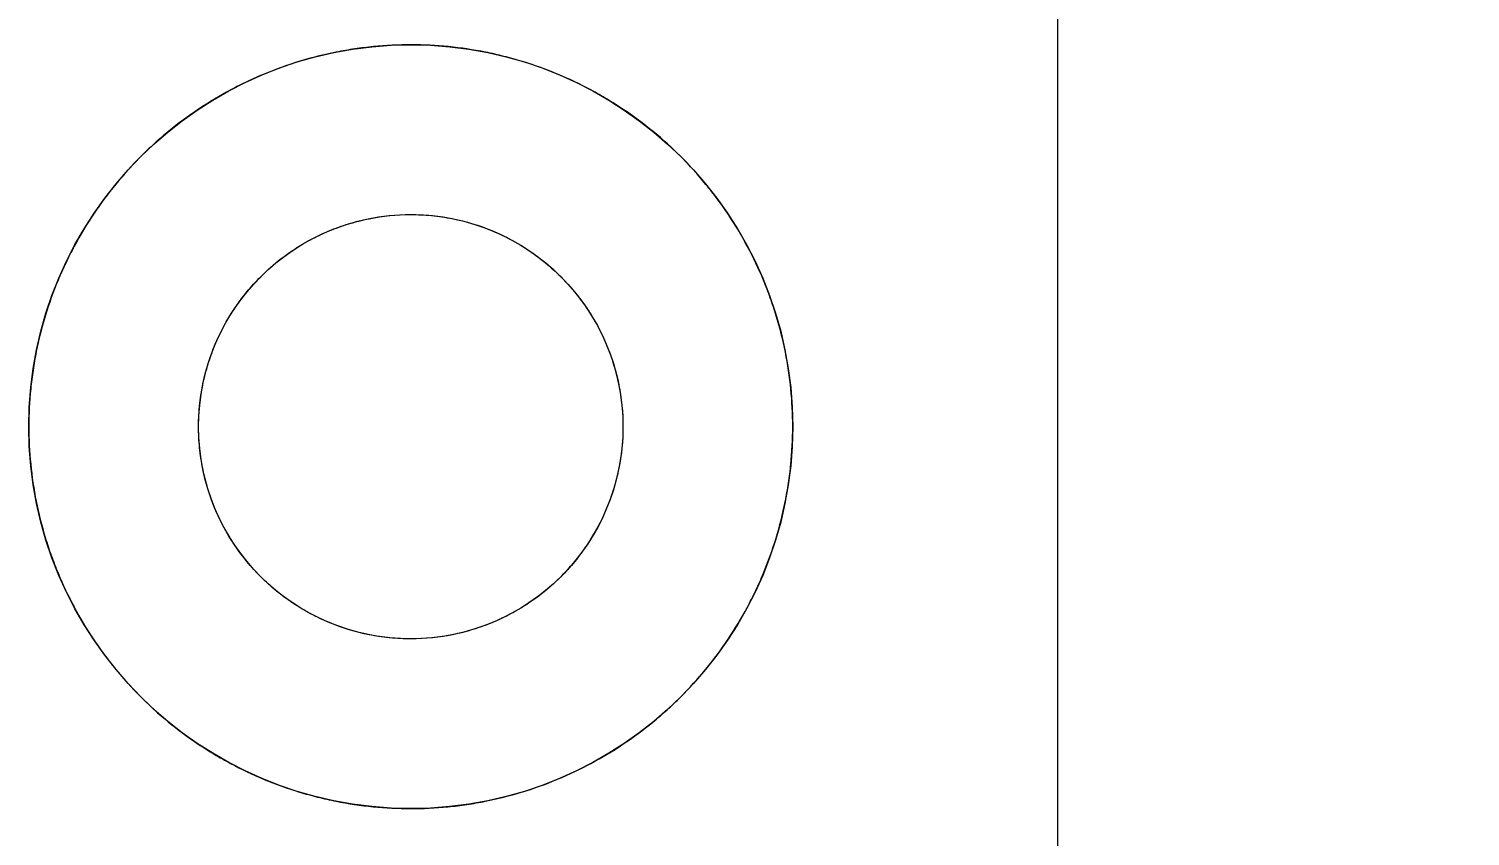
# Model space of a CAD drawing. Header units: millimetres. Extents: x 798 to 1043, y 528 to 597.
# Drawn here: x 806.47 to 813.26, y 533.93 to 537.73 of the extents above; entities that cross this region are included whole.
import ezdxf
from ezdxf.lldxf.tags import DXFTag

# ---------------------------------------------------------------- set-up
doc = ezdxf.new("R2010")
doc.units = ezdxf.units.MM
doc.layers.add('1', color=7, linetype='Continuous', true_color=0xffffff)
doc.styles.get("Standard").update_dxf_attribs({"font": 'txt', "bigfont": 'gbcbig.shx'})
tags = doc.linetypes.add('DASHED', pattern=[25.72, 12.86, -12.86]).pattern_tags.tags
tags[6:7] = [DXFTag(74, 4), DXFTag(75, 0), DXFTag(340, '0'), DXFTag(46, 0.0), DXFTag(50, 0.0), DXFTag(44, 0.0), DXFTag(45, 0.0)]
tags[4:5] = [DXFTag(74, 4), DXFTag(75, 0), DXFTag(340, '0'), DXFTag(46, 0.0), DXFTag(50, 0.0), DXFTag(44, 0.0), DXFTag(45, 0.0)]
doc.dimstyles.new('ISO-25', dxfattribs={"dimtxt": 2.5, "dimasz": 2.5, "dimexe": 1.25, "dimexo": 0.625, "dimtad": 1, "dimtxsty": 'Standard', "dimcen": 2.5, "dimadec": 0, "dimazin": 0, "dimtfac": 1, "dimtmove": 0, "dimatfit": 3, "dimfxl": 1, "dimarcsym": 0})

# ---------------------------------------------------------------- blocks, each defined once
blk = doc.blocks.new('*D10')
at = {"color": 0, "lineweight": -2, "transparency": 16777216}
for p, q in [((810.8796, 541.4586), (829.3071, 541.4586)), ((828.0571, 538.9586), (828.0571, 530.9586)), ((808.8968, 528.4586), (829.3071, 528.4586))]:
    blk.add_line(p, q, dxfattribs=at)
at = {"color": 0, "transparency": 16777216}
for points in [[(827.6405, 538.9586), (828.4738, 538.9586), (828.0571, 541.4586)], [(827.6405, 530.9586), (828.4738, 530.9586), (828.0571, 528.4586)]]:
    blk.add_solid(points, dxfattribs=at)
at = {"layer": 'Defpoints', "color": 0, "transparency": 16777216}
for p in [(810.2546, 541.4586), (808.2718, 528.4586), (828.0571, 528.4586)]:
    blk.add_point(p, dxfattribs=at)
at = {"color": 0, "transparency": 16777216, "insert": (826.1821, 534.9586), "char_height": 2.5, "attachment_point": 5, "rotation": 90}
blk.add_mtext('13', dxfattribs=at)

msp = doc.modelspace()

# ---------------------------------------------------------------- linework, layer by layer
at = {"layer": '1', "color": 2, "linetype": 'DASHED', "lineweight": 13, "ltscale": 0.06}
msp.add_line((811.3218, 532.2586), (811.3218, 539.9586), dxfattribs=at)
at = {"layer": '1', "color": 2, "linetype": 'DASHED', "lineweight": 13, "ltscale": 0.09}
msp.add_circle((808.2718, 535.8586), 1.8, dxfattribs=at)
at = {"layer": '1', "color": 2, "linetype": 'DASHED', "lineweight": 13, "ltscale": 0.05}
msp.add_circle((808.2718, 535.8586), 1, dxfattribs=at)
for points in [[(810.0718, 535.8586), (810.0718, 535.9778), (810.0601, 536.0949), (810.0257, 536.2677), (810.0114, 536.3248), (809.9856, 536.4097), (809.9763, 536.4379), (809.9563, 536.4938), (809.9456, 536.5214), (809.8891, 536.6575), (809.8338, 536.7608), (809.7522, 536.883), (809.7353, 536.907), (809.7001, 536.9545), (809.6818, 536.9779), (809.6255, 537.0465), (809.586, 537.09), (809.4618, 537.2142), (809.3714, 537.2886), (809.2485, 537.3709), (809.2234, 537.3868), (809.1727, 537.4172), (809.1471, 537.4317), (809.0693, 537.4734), (808.9634, 537.5235), (808.8529, 537.5632), (808.7683, 537.589), (808.7398, 537.5969), (808.6822, 537.6114), (808.6532, 537.618), (808.5079, 537.647), (808.3909, 537.6585), (808.2144, 537.6586), (808.1554, 537.6558), (808.0666, 537.6471), (808.0371, 537.6434), (807.9785, 537.6348), (807.9494, 537.6297), (807.805, 537.601), (807.6927, 537.5669), (807.5563, 537.5105), (807.5292, 537.4985), (807.4755, 537.4731), (807.4491, 537.4598), (807.3711, 537.4181), (807.2704, 537.3577), (807.1763, 537.288), (807.1082, 537.2322), (807.0859, 537.213), (807.0422, 537.1734), (807.0207, 537.153), (806.916, 537.0484), (806.8417, 536.9579), (806.7439, 536.8119), (806.7136, 536.7616), (806.6717, 536.6834), (806.6583, 536.6569), (806.6329, 536.6034), (806.6209, 536.5764), (806.5644, 536.4404), (806.5302, 536.3283), (806.5012, 536.1838), (806.4961, 536.1547), (806.4873, 536.096), (806.4836, 536.0664), (806.4748, 535.9776), (806.4718, 535.9182), (806.4718, 535.8586)], [(806.4718, 535.8586), (806.4718, 535.7394), (806.4836, 535.6222), (806.518, 535.4495), (806.5323, 535.3924), (806.558, 535.3075), (806.5674, 535.2792), (806.5874, 535.2233), (806.5981, 535.1957), (806.6546, 535.0596), (806.7099, 534.9563), (806.7915, 534.8342), (806.8084, 534.8101), (806.8436, 534.7627), (806.8619, 534.7392), (806.9182, 534.6707), (806.9577, 534.6272), (807.0819, 534.503), (807.1723, 534.4286), (807.2952, 534.3463), (807.3203, 534.3304), (807.371, 534.3), (807.3966, 534.2854), (807.4744, 534.2438), (807.5803, 534.1936), (807.6908, 534.1539), (807.7754, 534.1281), (807.8039, 534.1202), (807.8614, 534.1057), (807.8905, 534.0992), (808.0358, 534.0702), (808.1527, 534.0587), (808.3292, 534.0585), (808.3882, 534.0614), (808.477, 534.0701), (808.5066, 534.0737), (808.5652, 534.0824), (808.5943, 534.0874), (808.7387, 534.1162), (808.851, 534.1502), (808.9874, 534.2067), (809.0145, 534.2187), (809.0682, 534.2441), (809.0946, 534.2574), (809.1726, 534.2991), (809.2733, 534.3594), (809.3673, 534.4291), (809.4355, 534.485), (809.4577, 534.5041), (809.5015, 534.5437), (809.523, 534.5642), (809.6277, 534.6687), (809.702, 534.7593), (809.7998, 534.9052), (809.8301, 534.9556), (809.872, 535.0337), (809.8854, 535.0603), (809.9108, 535.1138), (809.9228, 535.1408), (809.9793, 535.2767), (810.0135, 535.3889), (810.0425, 535.5334), (810.0476, 535.5625), (810.0564, 535.6211), (810.06, 535.6507), (810.0689, 535.7396), (810.0718, 535.799), (810.0718, 535.8586)]]:
    msp.add_open_spline(points, degree=3, knots=[0, 0, 0, 0, 0.0625, 0.0625, 0.09375, 0.09375, 0.109375, 0.109375, 0.125, 0.125, 0.1875, 0.1875, 0.203125, 0.203125, 0.21875, 0.21875, 0.25, 0.25, 0.3125, 0.3125, 0.328125, 0.328125, 0.34375, 0.34375, 0.375, 0.40625, 0.40625, 0.421875, 0.421875, 0.4375, 0.4375, 0.5, 0.5, 0.53125, 0.53125, 0.546875, 0.546875, 0.5625, 0.5625, 0.625, 0.625, 0.640625, 0.640625, 0.65625, 0.65625, 0.6875, 0.71875, 0.71875, 0.734375, 0.734375, 0.75, 0.75, 0.8125, 0.8125, 0.84375, 0.84375, 0.859375, 0.859375, 0.875, 0.875, 0.9375, 0.9375, 0.953125, 0.953125, 0.96875, 0.96875, 1, 1, 1, 1], dxfattribs=at)
at = {"layer": '1', "color": 2, "linetype": 'DASHED', "lineweight": 13, "ltscale": 0.04}
for points in [[(807.2718, 535.8586), (807.2718, 535.9251), (807.2784, 535.9905), (807.2977, 536.0868), (807.3057, 536.1186), (807.3201, 536.1658), (807.3253, 536.1816), (807.3364, 536.2126), (807.3424, 536.2279), (807.3738, 536.3034), (807.4045, 536.3606), (807.4499, 536.4283), (807.4593, 536.4417), (807.4788, 536.468), (807.4889, 536.4809), (807.52, 536.5187), (807.5418, 536.5427), (807.6104, 536.6114), (807.6604, 536.6526), (807.7423, 536.7075), (807.7703, 536.7243), (807.8277, 536.7551), (807.8864, 536.783), (807.9478, 536.8052), (808.0106, 536.8244), (808.0429, 536.8326), (808.1399, 536.852), (808.2051, 536.8585), (808.2872, 536.8586), (808.3037, 536.8582), (808.3367, 536.8566), (808.3533, 536.8554), (808.4028, 536.8505), (808.4354, 536.8456), (808.5319, 536.8264), (808.5945, 536.8074), (808.6706, 536.7758), (808.6857, 536.7691), (808.7153, 536.755), (808.7591, 536.7329), (808.8288, 536.691), (808.8809, 536.6523), (808.9313, 536.611), (808.9557, 536.5889), (809.0248, 536.5198), (809.0659, 536.4699), (809.1112, 536.4024), (809.1199, 536.3887), (809.1368, 536.3607), (809.1449, 536.3464), (809.1683, 536.303), (809.1823, 536.2735), (809.2199, 536.1832), (809.2391, 536.1209), (809.2586, 536.0239), (809.2636, 535.991), (809.2702, 535.925), (809.2718, 535.8919), (809.2718, 535.8586)], [(809.2718, 535.8586), (809.2718, 535.792), (809.2653, 535.7267), (809.246, 535.6304), (809.238, 535.5986), (809.2236, 535.5513), (809.2184, 535.5356), (809.2072, 535.5046), (809.2013, 535.4893), (809.1698, 535.4138), (809.1391, 535.3565), (809.0938, 535.2888), (809.0844, 535.2755), (809.0649, 535.2492), (809.0548, 535.2363), (809.0237, 535.1985), (809.0019, 535.1744), (808.9333, 535.1058), (808.8832, 535.0645), (808.8014, 535.0097), (808.7734, 534.9928), (808.716, 534.962), (808.6573, 534.9341), (808.5959, 534.912), (808.5331, 534.8927), (808.5008, 534.8846), (808.4038, 534.8651), (808.3386, 534.8586), (808.2565, 534.8586), (808.24, 534.8589), (808.207, 534.8605), (808.1904, 534.8618), (808.1408, 534.8666), (808.1082, 534.8715), (808.0117, 534.8908), (807.9492, 534.9098), (807.8731, 534.9414), (807.858, 534.9481), (807.8283, 534.9622), (807.7845, 534.9843), (807.7149, 535.0261), (807.6627, 535.0648), (807.6123, 535.1062), (807.5879, 535.1283), (807.5189, 535.1973), (807.4778, 535.2473), (807.4325, 535.3147), (807.4238, 535.3285), (807.4069, 535.3564), (807.3988, 535.3707), (807.3754, 535.4142), (807.3614, 535.4437), (807.3238, 535.5339), (807.3046, 535.5963), (807.2851, 535.6932), (807.2801, 535.7262), (807.2735, 535.7922), (807.2718, 535.8253), (807.2718, 535.8586)]]:
    msp.add_open_spline(points, degree=3, knots=[0, 0, 0, 0, 0.0625, 0.0625, 0.09375, 0.09375, 0.109375, 0.109375, 0.125, 0.125, 0.1875, 0.1875, 0.203125, 0.203125, 0.21875, 0.21875, 0.25, 0.25, 0.3125, 0.3125, 0.34375, 0.34375, 0.375, 0.40625, 0.40625, 0.4375, 0.4375, 0.5, 0.5, 0.515625, 0.515625, 0.53125, 0.53125, 0.5625, 0.5625, 0.625, 0.625, 0.640625, 0.640625, 0.65625, 0.6875, 0.71875, 0.71875, 0.75, 0.75, 0.8125, 0.8125, 0.828125, 0.828125, 0.84375, 0.84375, 0.875, 0.875, 0.9375, 0.9375, 0.96875, 0.96875, 1, 1, 1, 1], dxfattribs=at)

# ---------------------------------------------------------------- dimensions: what is measured, and where the dimension line sits
dim = msp.add_linear_dim(base=(828.0571, 528.4586), p1=(810.2546, 541.4586), p2=(808.2718, 528.4586), angle=90, dimstyle='ISO-25')
dim.commit()
dim.dimension.update_dxf_attribs({"geometry": '*D10', "text_midpoint": (826.1821, 534.9586)})

doc.saveas('drawing.dxf')
